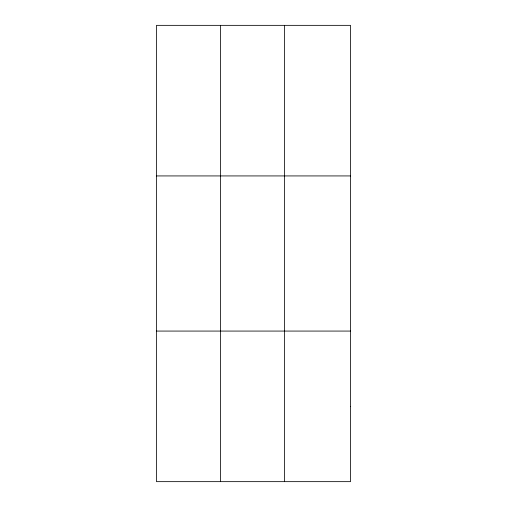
<?xml version="1.0" encoding="UTF-8"?>
<svg xmlns="http://www.w3.org/2000/svg" width="507" height="507" viewBox="0 0 507 507"><rect width="100%" height="100%" fill="white"/><g stroke="black" fill="none" stroke-linecap="round" stroke-linejoin="round"><path stroke-width="0.76" d="M220.513 25.35L220.513 481.65M284.541 25.35L284.541 481.65M156.486 175.929L350.514 175.929M156.486 331.071L350.514 331.071M350.514 406.361L350.514 481.65L156.486 481.65L156.486 25.35L350.514 25.35L350.514 406.361"/></g></svg>
